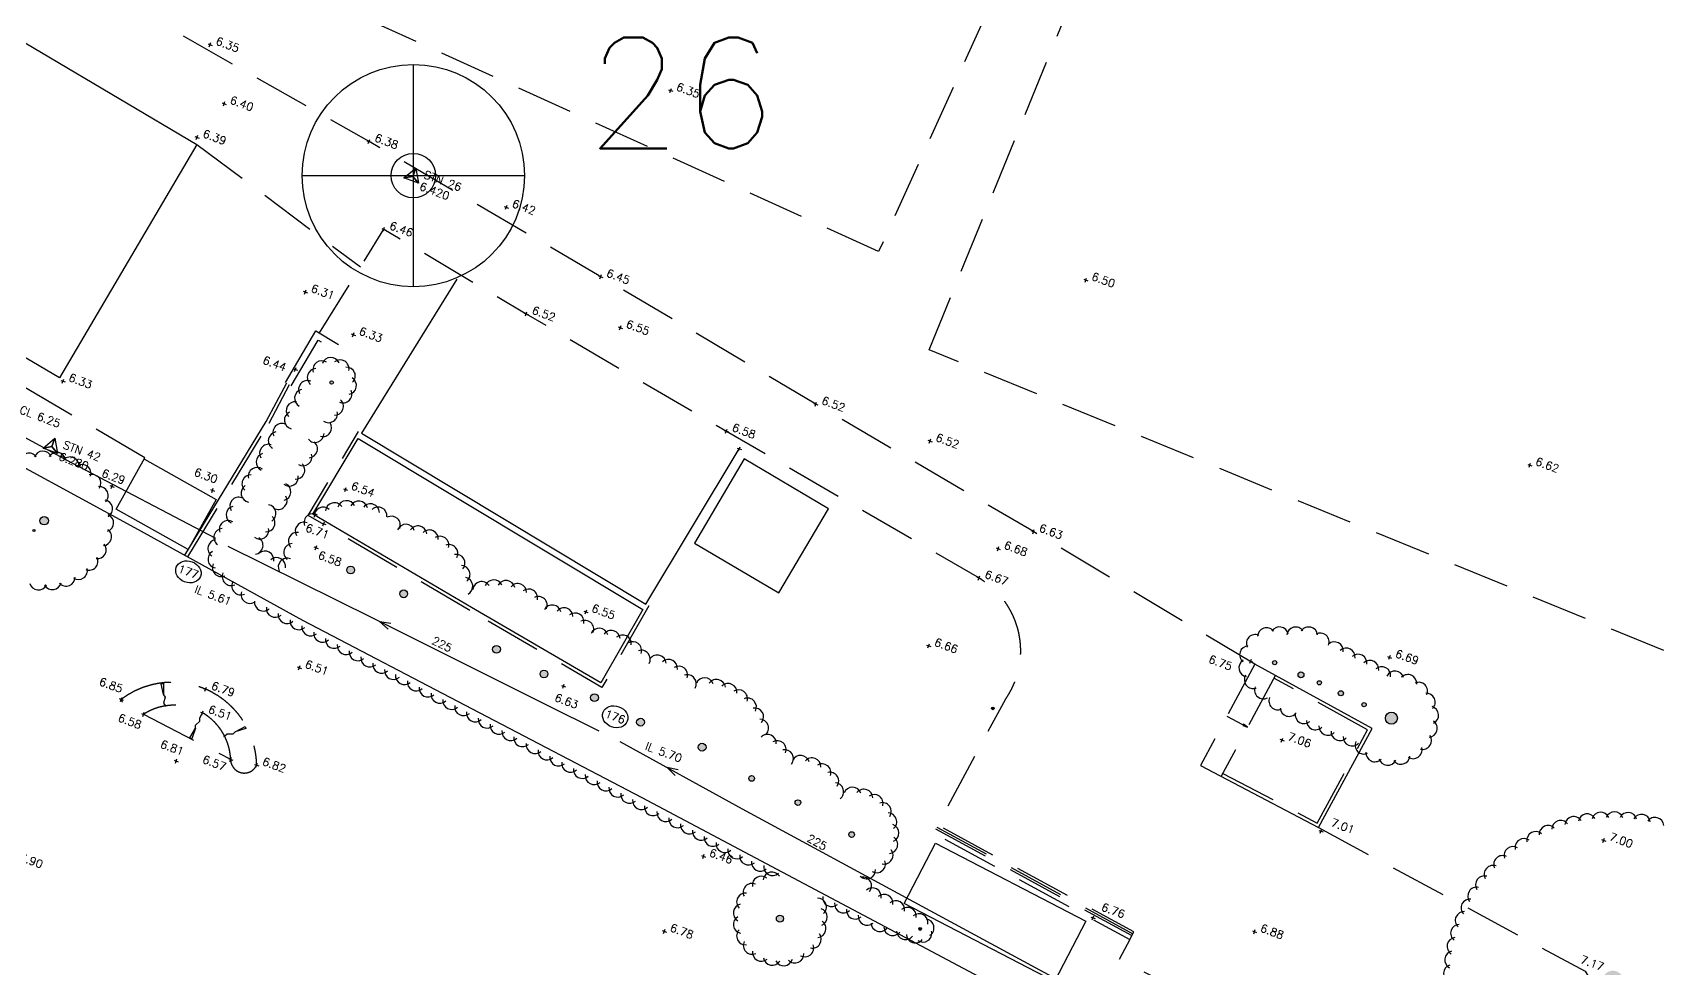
# Model space of a CAD drawing. Header units: millimetres. Extents: x 521005098 to 521837086, y 174609906 to 175681253.
# Drawn here: x 521148302 to 521221462, y 174876018 to 174918141 of the extents above; entities that cross this region are included whole.
import ezdxf
from ezdxf.enums import TextEntityAlignment as Align

# ---------------------------------------------------------------- set-up
doc = ezdxf.new("R2010")
doc.units = ezdxf.units.MM
doc.header["$LTSCALE"] = 200
doc.linetypes.add('layout$0$survey$0$DASHED', pattern=[19.05, 12.7, -6.35])
for name, color, linetype in [('layout$0$ED-STORM', 3, 'Continuous'), ('layout$0$survey$0$BOUNDARY', 8, 'Continuous'), ('layout$0$survey$0$BUILDING', 8, 'Continuous'), ('layout$0$survey$0$CONTROL', 8, 'Continuous'), ('layout$0$survey$0$DETAIL', 8, 'Continuous'), ('layout$0$survey$0$LEVEL', 8, 'Continuous'), ('layout$0$survey$0$ROAD', 8, 'Continuous'), ('layout$0$survey$0$SERVICE', 8, 'Continuous'), ('layout$0$survey$0$SPORTS_PITCH', 8, 'layout$0$survey$0$DASHED'), ('layout$0$survey$0$STAIRS', 8, 'Continuous'), ('layout$0$survey$0$VEGETATION', 8, 'Continuous')]:
    doc.layers.add(name, color=color, linetype=linetype)
doc.styles.add('layout$0$ROMANS', font='Romans.shx')
doc.styles.add('layout$0$survey$0$ROMANS', font='Romans.shx')

# ---------------------------------------------------------------- blocks, each defined once
blk = doc.blocks.new('layout$0$S')
at = {"layer": 'layout$0$ED-STORM'}
blk.add_lwpolyline([(-0.5, 0.15), (0.001, 0), (-0.5, -0.151)], dxfattribs=at)
blk = doc.blocks.new('layout')
at = {"layer": 'layout$0$survey$0$SERVICE', "linetype": 'Continuous'}
h = blk.add_hatch(color=256, dxfattribs=at)
edge = h.paths.add_edge_path()
edge.add_arc((521191509.9, 174887726), 60, 0, 360)
at = {"layer": 'layout$0$survey$0$VEGETATION', "linetype": 'Continuous'}
h = blk.add_hatch(color=256, dxfattribs=at)
edge = h.paths.add_edge_path()
edge.add_arc((521148824.6, 174896171.5), 191, 0, 360)
edge = h.paths.add_edge_path()
edge.add_arc((521148365.8, 174895725.8), 47.7, 0, 360)
edge = h.paths.add_edge_path()
edge.add_arc((521161759.2, 174902389), 79.6, 0, 360)
h = blk.add_hatch(color=256, dxfattribs=at)
edge = h.paths.add_edge_path()
edge.add_arc((521165003.1, 174892880.9), 175.1, 0, 360)
edge = h.paths.add_edge_path()
edge.add_arc((521162618.9, 174893948.8), 175.1, 0, 360)
edge = h.paths.add_edge_path()
edge.add_arc((521178430.7, 174885976.9), 175.1, 0, 360)
edge = h.paths.add_edge_path()
edge.add_arc((521175659, 174887101.9), 175.1, 0, 360)
edge = h.paths.add_edge_path()
edge.add_arc((521173585.9, 174888207.3), 175.1, 0, 360)
edge = h.paths.add_edge_path()
edge.add_arc((521171315.7, 174889272), 175.1, 0, 360)
edge = h.paths.add_edge_path()
edge.add_arc((521169177.4, 174890382.3), 175.1, 0, 360)
edge = h.paths.add_edge_path()
edge.add_arc((521182741.7, 174883481.9), 127.3, 0, 360)
edge = h.paths.add_edge_path()
edge.add_arc((521180658.6, 174884572.7), 127.3, 0, 360)
edge = h.paths.add_edge_path()
edge.add_arc((521185158.5, 174882044.2), 127.3, 0, 360)
edge = h.paths.add_edge_path()
edge.add_arc((521181930.5, 174878260.9), 159.2, 0, 360)
edge = h.paths.add_edge_path()
edge.add_arc((521205375.9, 174889234.2), 133.7, 0, 360)
edge = h.paths.add_edge_path()
edge.add_arc((521204192.9, 174889780.6), 95.5, 0, 360)
edge = h.paths.add_edge_path()
edge.add_arc((521207171, 174888406.2), 114.6, 0, 360)
edge = h.paths.add_edge_path()
edge.add_arc((521206203.1, 174888874.6), 95.5, 0, 360)
edge = h.paths.add_edge_path()
edge.add_arc((521208215.3, 174887889.2), 95.5, 0, 360)
edge = h.paths.add_edge_path()
edge.add_arc((521209442.3, 174887283.4), 270.6, 0, 360)
edge = h.paths.add_edge_path()
edge.add_arc((521219409.4, 174875439.7), 477.5, 0, 360)
edge = h.paths.add_edge_path()
edge.add_arc((521219958.8, 174867246.7), 477.5, 0, 360)
edge = h.paths.add_edge_path()
edge.add_arc((521211561.3, 174872322.9), 127.3, 0, 360)
edge = h.paths.add_edge_path()
edge.add_arc((521227662.7, 174880278.9), 95.5, 0, 360)
edge = h.paths.add_edge_path()
edge.add_arc((521227504, 174872905.4), 111.4, 0, 360)
edge = h.paths.add_edge_path()
edge.add_arc((521236587.5, 174874502.7), 445.6, 0, 360)
edge = h.paths.add_edge_path()
edge.add_arc((521242126.1, 174875783.2), 445.6, 0, 360)
edge = h.paths.add_edge_path()
edge.add_arc((521234148.6, 174869442.9), 127.3, 0, 360)
edge = h.paths.add_edge_path()
edge.add_arc((521230113, 174863101), 159.2, 0, 360)
edge = h.paths.add_edge_path()
edge.add_arc((521194955.6, 174847908.9), 445.6, 0, 360)
edge = h.paths.add_edge_path()
edge.add_arc((521192158.4, 174854441.8), 111.4, 0, 360)
edge = h.paths.add_edge_path()
edge.add_arc((521195832.4, 174862954.8), 477.5, 0, 360)
edge = h.paths.add_edge_path()
edge.add_arc((521197701.4, 174864962.3), 191, 0, 360)
edge = h.paths.add_edge_path()
edge.add_arc((521198529.3, 174866549.1), 191, 0, 360)
edge = h.paths.add_edge_path()
edge.add_arc((521196157.7, 174870358.3), 206.9, 0, 360)
edge = h.paths.add_edge_path()
edge.add_arc((521195099.7, 174860109.1), 111.4, 0, 360)
edge = h.paths.add_edge_path()
edge.add_arc((521203165.2, 174873011.2), 95.5, 0, 360)
h = blk.add_hatch(color=256, dxfattribs=at)
edge = h.paths.add_edge_path()
edge.add_arc((521188240.1, 174877796.5), 63.7, 0, 360)
at = {"layer": 'layout$0$ED-STORM'}
for points in [[(521114729.6, 174917951.2), (521117648.7, 174916347.7), (521123403.9, 174913237.1), (521130589.9, 174909327.4), (521139244.1, 174904675.1), (521145539.4, 174901225.4), (521150077.1, 174898773.9), (521156541.9, 174895385.3)], [(521157095.6, 174895024.9), (521163603.4, 174891793.8), (521171392.8, 174887901.2), (521173778.7, 174886719.7)], [(521174722.9, 174886239.6), (521180234.9, 174883199.9), (521188319.3, 174878821.7), (521196000.9, 174874671.3), (521204633.1, 174870032.6)]]:
    blk.add_lwpolyline(points, dxfattribs=at)
for centre in [(521155314.7, 174893869.5), (521174518.8, 174887345.9)]:
    blk.add_ellipse(centre, major_axis=(546.6, -203.5), ratio=0.8266745, dxfattribs=at)
at = {"layer": 'layout$0$survey$0$BOUNDARY', "linetype": 'Continuous', "flags": 128}
blk.add_lwpolyline([(521124156.5, 174933472.2), (521124956.5, 174933755.2), (521121730.4, 174924847.7), (521118153.7, 174914604.6), (521124759.5, 174911007.3), (521130060.1, 174908288.4), (521152886.3, 174895868.3), (521160446, 174891701.3), (521175713, 174883706.2), (521185685.6, 174878410.3), (521201036.6, 174870253.2), (521195386.6, 174855903.6), (521185248.1, 174829238.6), (521181509.6, 174819439.5), (521179455, 174813011.1), (521176918.4, 174779063.7), (521175353.2, 174768777.5), (521174667.1, 174765727.1), (521173143.5, 174759690.5), (521166025.5, 174753420.2), (521158802.1, 174747875.9), (521150155.4, 174745379.1), (521149872, 174750371.1)], dxfattribs=at)
at = {"layer": 'layout$0$survey$0$BUILDING', "linetype": 'Continuous', "flags": 128}
blk.add_lwpolyline([(521137921.3, 174909965.7), (521137686.9, 174909567.5), (521127173.6, 174915754), (521133355.1, 174926267.2), (521143874.6, 174920073.1), (521141511.3, 174916056.8), (521142828.4, 174915291.1), (521145191.7, 174919307.3), (521155701.8, 174913107.2), (521149515.5, 174902598.8), (521139001.5, 174908796.4), (521139234.8, 174909192.8)], close=True, dxfattribs=at)
for points in [[(521153347.7, 174898934.3), (521156564.9, 174897129.9), (521155299.4, 174894873.6), (521152073, 174896683.1), (521153360.8, 174899000.3)], [(521187518.3, 174878937.9), (521188927, 174881656.5), (521195696.6, 174878148.6), (521194287.9, 174875430.1), (521187515.9, 174878939.2)]]:
    blk.add_lwpolyline(points, dxfattribs=at)
at = {"layer": 'layout$0$survey$0$CONTROL', "linetype": 'Continuous', "flags": 128}
for points in [[(521165437, 174906701), (521165437, 174916701)], [(521160437, 174911701), (521170437, 174911701)], [(521165409.8, 174911668.4), (521165549.3, 174912043.2), (521165664.6, 174911360.1), (521165409.8, 174911668.4), (521165015.3, 174911601.8), (521165549.3, 174912043.2), (521165409.8, 174911668.4), (521165664.6, 174911360.1), (521165015.3, 174911601.8), (521165409.8, 174911668.4)], [(521149173.1, 174899508.8), (521149312.7, 174899883.7), (521149427.9, 174899200.5), (521149173.1, 174899508.8), (521148778.7, 174899442.3), (521149312.7, 174899883.7), (521149173.1, 174899508.8), (521149427.9, 174899200.5), (521148778.7, 174899442.3), (521149173.1, 174899508.8)]]:
    blk.add_lwpolyline(points, dxfattribs=at)
at = {"layer": 'layout$0$survey$0$CONTROL', "linetype": 'Continuous'}
for radius in [5000, 1000]:
    blk.add_circle((521165437, 174911701), radius, dxfattribs=at)
at = {"layer": 'layout$0$survey$0$DETAIL', "linetype": 'Continuous', "flags": 128}
for points in [[(521167394.3, 174907046.5), (521163101.8, 174900106.5), (521175898.5, 174892413.7), (521180102.5, 174899406.8)], [(521208575.6, 174886815.4), (521203296.1, 174889709.7)], [(521206170.8, 174882359.6), (521208575.6, 174886815.4)], [(521200855.3, 174885156.9), (521206170.8, 174882359.6)]]:
    blk.add_lwpolyline(points, dxfattribs=at)
at = {"layer": 'layout$0$survey$0$DETAIL', "linetype": 'layout$0$survey$0$DASHED', "flags": 128}
for points in [[(521167977.4, 174892128.4), (521160704.5, 174896409.8), (521162973.2, 174900183.8)], [(521176028.6, 174892339.1), (521173925.6, 174888665), (521167978, 174892128)], [(521203296.1, 174889709.7), (521200855.3, 174885156.9)], [(521204227.5, 174889219.6), (521201786.7, 174884666.7)], [(521208373, 174886756), (521204154.9, 174889088.3)], [(521153296.6, 174887457.4), (521157215.8, 174885431.6)], [(521206109.2, 174882561.5), (521208373, 174886756)], [(521201856.5, 174884799.5), (521206109.2, 174882561.5)]]:
    blk.add_lwpolyline(points, dxfattribs=at)
at = {"layer": 'layout$0$survey$0$DETAIL', "linetype": 'Continuous', "flags": 128}
for points in [[(521175759.3, 174892170.6), (521173870.5, 174888870.7), (521168053.5, 174892257.6), (521160911, 174896462.3), (521162957.5, 174899866.5)], [(521178084.3, 174895164.3), (521181883.5, 174892918.7), (521184122.4, 174896706.6), (521180323.2, 174898952.1)]]:
    blk.add_lwpolyline(points, close=True, dxfattribs=at)
at = {"layer": 'layout$0$survey$0$DETAIL', "flags": 128}
for points in [[(521180008.8, 174899441.7), (521180196.2, 174899371.9)], [(521180067.6, 174899313.1), (521180137.4, 174899500.6)], [(521154202.2, 174888345.5), (521154203.2, 174888337.5), (521154268, 174888221.7), (521154199.2, 174887965.2), (521154264.1, 174887849.4), (521154269.6, 174887804.7)], [(521155630.1, 174886826.3), (521155633.4, 174886833.7), (521155638.4, 174886966.3), (521155830.8, 174887149.3), (521155835.9, 174887282), (521155951.5, 174887538)], [(521157423.6, 174886666.8), (521157416.1, 174886663.7), (521157321.7, 174886570.4), (521157056.1, 174886568.7), (521156961.6, 174886475.5), (521156892.1, 174886446.7)]]:
    blk.add_lwpolyline(points, dxfattribs=at)
at = {"layer": 'layout$0$survey$0$DETAIL', "linetype": 'layout$0$survey$0$DASHED', "flags": 128}
blk.add_lwpolyline([(521157215.8, 174885431.6, 0.8031971), (521158388, 174885169.2, 0.612707), (521152291.3, 174888126.4, 0.3508455), (521153296.6, 174887457.4)], format="xyb", dxfattribs=at)
at = {"layer": 'layout$0$survey$0$DETAIL', "flags": 128}
for points in [[(521154202.2, 174888345.5), (521154090.6, 174888835.5), (521154189.9, 174888847.9)], [(521155630.1, 174886826.3), (521155469.9, 174886350), (521155378.7, 174886391.2)], [(521157423.6, 174886666.8), (521157866.4, 174886904.3), (521157904.7, 174886811.9)]]:
    blk.add_lwpolyline(points, close=True, dxfattribs=at)
at = {"layer": 'layout$0$survey$0$DETAIL', "linetype": 'layout$0$survey$0$DASHED'}
blk.add_arc((521154677.7, 174885325.4), 2540.3, 2.394587, 122.936497, dxfattribs=at)
at = {"layer": 'layout$0$survey$0$LEVEL', "flags": 128}
for points in [[(521156198.6, 174917627.8), (521156386, 174917558)], [(521156257.4, 174917499.2), (521156327.2, 174917686.6)], [(521176919.5, 174915568.2), (521177106.9, 174915498.4)], [(521176978.3, 174915439.6), (521177048.1, 174915627)], [(521156832.7, 174914974.6), (521157020.2, 174914904.9)], [(521156891.6, 174914846), (521156961.4, 174915033.5)], [(521155612.5, 174913459.8), (521155800, 174913390)], [(521155671.4, 174913331.2), (521155741.2, 174913518.6)], [(521163348.9, 174913272), (521163536.3, 174913202.2)], [(521163407.7, 174913143.4), (521163477.5, 174913330.8)], [(521169529.1, 174910312.8), (521169716.5, 174910243.1)], [(521169587.9, 174910184.2), (521169657.7, 174910371.7)], [(521164015.7, 174909323), (521164203.1, 174909253.2)], [(521164074.5, 174909194.4), (521164144.3, 174909381.8)], [(521173773.8, 174907187.6), (521173961.3, 174907117.8)], [(521173832.7, 174907059), (521173902.5, 174907246.4)], [(521195661.6, 174906905.3), (521195731.4, 174907092.8)], [(521160480.5, 174906497.9), (521160667.9, 174906428.1)], [(521160539.3, 174906369.3), (521160609.1, 174906556.7)], [(521195602.8, 174907034), (521195790.2, 174906964.2)], [(521170422.6, 174905515.3), (521170610.1, 174905445.5)], [(521170481.5, 174905386.7), (521170551.2, 174905574.1)], [(521174657.9, 174904896), (521174845.3, 174904826.2)], [(521174716.7, 174904767.4), (521174786.5, 174904954.8)], [(521162640.6, 174904577.3), (521162828, 174904507.5)], [(521162699.4, 174904448.6), (521162769.2, 174904636.1)], [(521160034, 174903009.4), (521160221.4, 174902939.6)], [(521160092.8, 174902880.8), (521160162.6, 174903068.2)], [(521149579.6, 174902485.3), (521149767, 174902415.5)], [(521149638.4, 174902356.7), (521149708.2, 174902544.1)], [(521183456.1, 174901450.5), (521183643.5, 174901380.7)], [(521183514.9, 174901321.8), (521183584.7, 174901509.3)], [(521179427.9, 174900237.2), (521179615.4, 174900167.4)], [(521179486.7, 174900108.6), (521179556.5, 174900296)], [(521188587.7, 174899791), (521188775.1, 174899721.2)], [(521188646.5, 174899662.4), (521188716.3, 174899849.8)], [(521215577.3, 174898705.1), (521215764.7, 174898635.3)], [(521215636.1, 174898576.5), (521215705.9, 174898764)], [(521151785.1, 174897748.6), (521151972.5, 174897678.8)], [(521151843.9, 174897620), (521151913.7, 174897807.5)], [(521156305.1, 174897572.7), (521156492.6, 174897502.9)], [(521156364, 174897444.1), (521156433.8, 174897631.5)], [(521162289.1, 174897607.7), (521162476.5, 174897537.9)], [(521162347.9, 174897479.1), (521162417.7, 174897666.5)], [(521161372.2, 174895933.7), (521161442, 174896121.2)], [(521161313.4, 174896062.3), (521161500.8, 174895992.6)], [(521193244.9, 174895712.4), (521193432.3, 174895642.6)], [(521193303.7, 174895583.8), (521193373.5, 174895771.2)], [(521160963.9, 174894988.7), (521161151.4, 174894918.9)], [(521161022.8, 174894860.1), (521161092.6, 174895047.5)], [(521191660, 174894944.7), (521191847.4, 174894874.9)], [(521191718.8, 174894816.1), (521191788.6, 174895003.5)], [(521190796.6, 174893629.7), (521190984.1, 174893559.9)], [(521190855.5, 174893501.1), (521190925.3, 174893688.5)], [(521173108.2, 174892105), (521173295.6, 174892035.2)], [(521173167, 174891976.4), (521173236.8, 174892163.8)], [(521188527, 174890575.6), (521188714.4, 174890505.8)], [(521188585.8, 174890447), (521188655.6, 174890634.4)], [(521160212, 174889588.5), (521160399.4, 174889518.7)], [(521160270.8, 174889459.9), (521160340.6, 174889647.4)], [(521203014.3, 174889881.8), (521203201.7, 174889812)], [(521203073.1, 174889753.1), (521203142.9, 174889940.6)], [(521209268.9, 174890060.1), (521209456.3, 174889990.3)], [(521209327.7, 174889931.5), (521209397.5, 174890119)], [(521172159, 174888630.9), (521172228.8, 174888818.3)], [(521152197.6, 174888161.3), (521152385, 174888091.5)], [(521152256.4, 174888032.7), (521152326.2, 174888220.2)], [(521155997.2, 174888621.3), (521156184.7, 174888551.5)], [(521156056.1, 174888492.7), (521156125.9, 174888680.1)], [(521172100.2, 174888759.5), (521172287.6, 174888689.7)], [(521153202.8, 174887492.3), (521153390.3, 174887422.5)], [(521153261.7, 174887363.7), (521153331.5, 174887551.1)], [(521155858.6, 174887557.7), (521156046, 174887487.9)], [(521155917.4, 174887429.1), (521155987.2, 174887616.5)], [(521204427.1, 174886331.1), (521204614.5, 174886261.3)], [(521204485.9, 174886202.5), (521204555.7, 174886389.9)], [(521154673.7, 174885391), (521154861.2, 174885321.2)], [(521154732.6, 174885262.3), (521154802.3, 174885449.8)], [(521157122.1, 174885466.5), (521157309.5, 174885396.7)], [(521157180.9, 174885337.8), (521157250.7, 174885525.3)], [(521158294.3, 174885204.1), (521158481.7, 174885134.3)], [(521158353.1, 174885075.5), (521158422.9, 174885262.9)], [(521206186.9, 174882233.9), (521206374.4, 174882164.2)], [(521206245.7, 174882105.3), (521206315.5, 174882292.8)], [(521218901.1, 174881819.4), (521219088.5, 174881749.6)], [(521218959.9, 174881690.8), (521219029.7, 174881878.2)], [(521178400.2, 174881102.7), (521178587.6, 174881032.9)], [(521178459, 174880974.1), (521178528.8, 174881161.5)], [(521195923.4, 174878334.8), (521196110.8, 174878265)], [(521195982.2, 174878206.2), (521196052, 174878393.6)], [(521176635.9, 174877725), (521176823.3, 174877655.2)], [(521176694.7, 174877596.4), (521176764.5, 174877783.8)], [(521203192.2, 174877709.3), (521203379.7, 174877639.5)], [(521203251, 174877580.7), (521203320.8, 174877768.1)]]:
    blk.add_lwpolyline(points, dxfattribs=at)
at = {"layer": 'layout$0$survey$0$ROAD', "linetype": 'layout$0$survey$0$DASHED', "flags": 128}
for points in [[(521203296.1, 174889709.7), (521193338.6, 174895677.5), (521183549.8, 174901415.6), (521173867.6, 174907152.7), (521163442.6, 174913237.1), (521153906, 174918646.6), (521143706.7, 174924793.1), (521133707.3, 174930598), (521125640.7, 174935266.6)], [(521155701.8, 174913107.2), (521163054.1, 174907589.2)], [(521159946.8, 174902243.9), (521161152.8, 174904301.9), (521161907.8, 174903846.8)], [(521153360.8, 174899000.3), (521147106.8, 174902661.7)], [(521158951.9, 174900564.4), (521159871.9, 174902299.6)], [(521155289.1, 174894543.9), (521158947.5, 174900556.7)], [(521206170.8, 174882359.6), (521218169.5, 174875889.9), (521219647.6, 174873271.2), (521229162.3, 174868501.4), (521243042.8, 174861787.2), (521267118.8, 174850218.3), (521287525.8, 174840357.1), (521292266.2, 174839165.4), (521293853.1, 174839388.9), (521306772.7, 174842487.6), (521314397.1, 174845885.8), (521324938.2, 174849927.4), (521332591.3, 174854106.6), (521335509.5, 174855967.5), (521339133.2, 174859487.9), (521346173.8, 174867774.8), (521347706.6, 174869907.2), (521349047.2, 174872604.9), (521351537.3, 174879385.2), (521353934.9, 174885896.7), (521355774, 174890722), (521359615.9, 174889286.5), (521378670.3, 174882192.4), (521383720.4, 174895854), (521385346.6, 174897599.1), (521385296.8, 174897793.5)], [(521197668.8, 174877320.5), (521197196.7, 174876421.4)], [(521203998.9, 174873005.1), (521197196.7, 174876421.4)]]:
    blk.add_lwpolyline(points, dxfattribs=at)
blk.add_lwpolyline([(521161208.7, 174904618.5), (521164109.4, 174909288.1), (521170516.4, 174905480.4), (521179521.6, 174900202.3), (521190890.4, 174893594.8, -0.4328276), (521192076.5, 174888139.6), (521189032.3, 174882472.4)], format="xyb", dxfattribs=at)
at = {"layer": 'layout$0$survey$0$ROAD', "linetype": 'Continuous', "flags": 128}
for points in [[(521159688, 174902395.6), (521161047.5, 174904715.6), (521162062.7, 174904103.7)], [(521158819.4, 174900634.6), (521159739.4, 174902369.9)], [(521155157.6, 174894616.3), (521158819.4, 174900634.6)]]:
    blk.add_lwpolyline(points, dxfattribs=at)
at = {"layer": 'layout$0$survey$0$ROAD', "linetype": 'layout$0$survey$0$DASHED', "flags": 128}
blk.add_lwpolyline([(521197668.8, 174877320.5), (521197859.9, 174877671.9), (521189032.3, 174882472.4), (521188841.2, 174882121)], close=True, dxfattribs=at)
at = {"layer": 'layout$0$survey$0$SERVICE', "linetype": 'layout$0$survey$0$DASHED', "flags": 128}
for points in [[(521188936.8, 174882296.7), (521197764.3, 174877496.2)], [(521188984.6, 174882384.6), (521197812.1, 174877584)]]:
    blk.add_lwpolyline(points, dxfattribs=at)
at = {"layer": 'layout$0$survey$0$SERVICE', "linetype": 'Continuous'}
blk.add_circle((521191509.9, 174887726), 60, dxfattribs=at)
at = {"layer": 'layout$0$survey$0$SPORTS_PITCH', "linetype": 'layout$0$survey$0$DASHED', "flags": 128}
for points in [[(521186373.9, 174908283.2), (521128707.3, 174934473), (521168664.2, 175022847.8), (521226317.3, 174996455.1), (521186373.9, 174908283.2)], [(521188646.8, 174903867.4), (521214423.9, 174967107.2), (521330007.7, 174919844.9), (521304044.8, 174856598.1)]]:
    blk.add_lwpolyline(points, close=True, dxfattribs=at)
at = {"layer": 'layout$0$survey$0$STAIRS', "flags": 128}
for points in [[(521202043, 174887372.2), (521202973.2, 174886881.2)], [(521202769.1, 174886965.9), (521202772.7, 174886954.4)], [(521202775.7, 174886978.4), (521202784.5, 174886950.1)], [(521202782.3, 174886990.9), (521202796.3, 174886945.8)], [(521202788.9, 174887003.4), (521202808.1, 174886941.5)], [(521202798.5, 174887006.4), (521202819.9, 174886937.2)], [(521202811.9, 174886996.7), (521202831.7, 174886932.9)], [(521202825.4, 174886987.1), (521202843.4, 174886928.6)], [(521202838.8, 174886977.5), (521202855.2, 174886924.3)], [(521202852.2, 174886967.9), (521202867, 174886920)], [(521202865.7, 174886958.2), (521202878.9, 174886915.7)], [(521202879.1, 174886948.6), (521202890.7, 174886911.4)], [(521202892.6, 174886939), (521202902.4, 174886907.1)], [(521202906, 174886929.4), (521202914.2, 174886902.8)], [(521202919.4, 174886919.7), (521202926, 174886898.5)], [(521202932.9, 174886910.1), (521202937.8, 174886894.1)], [(521202946.3, 174886900.5), (521202949.6, 174886889.8)]]:
    blk.add_lwpolyline(points, dxfattribs=at)
blk.add_lwpolyline([(521202973.2, 174886881.2), (521202792.7, 174887010.5), (521202764.6, 174886957.3)], close=True, dxfattribs=at)
at = {"layer": 'layout$0$survey$0$VEGETATION', "linetype": 'Continuous'}
for centre, radius in [((521161759.2, 174902389), 79.6), ((521148824.6, 174896171.5), 191), ((521148365.8, 174895725.8), 47.7), ((521162618.9, 174893948.8), 175.1), ((521165003.1, 174892880.9), 175.1), ((521169177.4, 174890382.3), 175.1), ((521204192.9, 174889780.6), 95.5), ((521171315.7, 174889272), 175.1), ((521205375.9, 174889234.2), 133.7), ((521206203.1, 174888874.6), 95.5), ((521173585.9, 174888207.3), 175.1), ((521207171, 174888406.2), 114.6), ((521208215.3, 174887889.2), 95.5), ((521209442.3, 174887283.4), 270.6), ((521175659, 174887101.9), 175.1), ((521178430.7, 174885976.9), 175.1), ((521180658.6, 174884572.7), 127.3), ((521182741.7, 174883481.9), 127.3), ((521185158.5, 174882044.2), 127.3), ((521181930.5, 174878260.9), 159.2), ((521188240.1, 174877796.5), 63.7)]:
    blk.add_circle(centre, radius, dxfattribs=at)
for centre, start, end in [((521161724.5, 174903118.6), 23.082235, 162.353966), ((521162143.1, 174903010.3), 348.650862, 127.922593), ((521161066.2, 174902619.8), 91.944981, 231.216711), ((521161318.1, 174902971.1), 57.513608, 196.785339), ((521162427.2, 174902684.4), 314.21949, 93.49122), ((521160492, 174901681.7), 102.798195, 242.069925), ((521160673.2, 174902074.3), 68.366822, 207.638552), ((521162275.6, 174901872.4), 245.356744, 24.628474), ((521162477.1, 174902254.9), 279.788117, 59.059847), ((521160119.7, 174901124.5), 82.133925, 221.405656), ((521161896, 174901318.7), 268.934903, 48.206633), ((521159519.9, 174900146.4), 64.341651, 203.613381), ((521160037.1, 174900700.1), 116.565298, 255.837029), ((521161360.1, 174900358), 255.1678, 34.43953), ((521161626, 174900981), 234.50353, 13.77526), ((521159311.6, 174899767.6), 98.773024, 238.044754), ((521161017.5, 174900094.3), 220.736427, 0.008157), ((521148137.5, 174898814), 34.94109, 174.21282), ((521148765.4, 174898901.3), 21.607756, 160.879487), ((521149396.5, 174898841.4), 8.274423, 147.546153), ((521149996.8, 174898637.5), 354.94109, 134.21282), ((521158762.2, 174898805), 106.350029, 245.621759), ((521158918.8, 174899208), 71.918656, 211.190386), ((521160478.4, 174899046.5), 238.528701, 17.800432), ((521160724.1, 174899402.3), 272.960074, 52.231804), ((521150533.9, 174898300.7), 341.607756, 120.879487), ((521158407.1, 174898165.8), 52.747227, 192.018958), ((521160152.9, 174898445.4), 265.383069, 44.654799), ((521150978.9, 174897849.2), 328.274423, 107.546153), ((521151307.7, 174897307.2), 314.94109, 94.21282), ((521158081.9, 174897406.6), 121.609973, 260.881703), ((521158126.9, 174897836.6), 87.1786, 226.45033), ((521159862.5, 174898125.1), 230.951696, 10.223427), ((521159524.9, 174897475.1), 284.554498, 63.826228), ((521151502.6, 174896703.9), 301.607756, 80.879487), ((521157581.1, 174896828.3), 70.582141, 209.853871), ((521158859.9, 174896497.6), 301.150957, 80.422687), ((521159355.8, 174897077.1), 250.123125, 29.394855), ((521161890, 174896580.1), 35.847297, 175.119027), ((521162430.6, 174896672.7), 24.318223, 163.589953), ((521162978.8, 174896655.4), 12.78915, 152.06088), ((521163512.5, 174896528.9), 1.260076, 140.531806), ((521151553.2, 174896072), 288.274423, 67.546153), ((521157105.2, 174895777.9), 58.884151, 198.155881), ((521157415.2, 174896429), 105.013514, 244.285244), ((521158811.5, 174896068), 266.719584, 45.991315), ((521160525.1, 174895701.3), 70.434517, 209.706248), ((521160917.7, 174896084.4), 58.905444, 198.177174), ((521161378.8, 174896381.4), 47.37637, 186.648101), ((521163853.4, 174896384.2), 353.483211, 132.754942), ((521164451.6, 174895972.7), 338.201929, 117.473659), ((521151456.7, 174895445.4), 274.94109, 54.21282), ((521156861.8, 174895420.5), 93.315524, 232.587254), ((521158528.7, 174895741), 232.288211, 11.559942), ((521158274.7, 174895055.2), 278.417574, 57.689304), ((521160217.1, 174895247.5), 81.963591, 221.235321), ((521165101.7, 174895609.5), 18.295607, 157.567338), ((521165645.1, 174895534.8), 6.766534, 146.038264), ((521166162.5, 174895353), 355.23746, 134.509191), ((521166633.2, 174895071.4), 343.708387, 122.980117), ((521151218.3, 174894858), 261.607756, 40.879487), ((521156588.2, 174894916.7), 97.538284, 236.810014), ((521156597.1, 174894437.4), 120.484873, 259.756604), ((521158762.6, 174894402), 351.351089, 130.622819), ((521160006, 174894741.3), 93.492664, 232.764395), ((521167038.1, 174894701.4), 332.179313, 111.451043), ((521167360.9, 174894257.9), 320.65024, 99.92197), ((521150374.2, 174893923.4), 234.94109, 14.21282), ((521150850.9, 174894341.4), 248.274423, 27.546153), ((521156795.6, 174894053.3), 154.916246, 294.187976), ((521159288.2, 174894110.5), 351.351089, 130.622819), ((521159757.9, 174894084), 67.974385, 207.246116), ((521167588.5, 174893758.9), 309.121166, 88.392896), ((521148566.6, 174893453.4), 194.94109, 334.21282), ((521149200.4, 174893467.1), 208.274423, 347.546153), ((521149814, 174893626.7), 221.607756, 0.879487), ((521157236.6, 174893653.3), 155.836405, 295.108136), ((521157665, 174893231.9), 155.836405, 295.108136), ((521167711.8, 174893224.5), 297.592092, 76.863823), ((521168514.4, 174893030.9), 34.417016, 173.688746), ((521169057.2, 174893110), 22.887942, 162.159673), ((521169604.8, 174893079), 11.358869, 150.630599), ((521170135.2, 174892939.2), 359.829795, 139.101526), ((521158087.7, 174892841.7), 161.162308, 300.434038), ((521158689.5, 174892501.8), 172.647091, 311.918822), ((521170626.9, 174892696.2), 348.300722, 127.572452), ((521171060.1, 174892359.8), 336.771648, 116.043379), ((521159221.5, 174892222.3), 172.647091, 311.918822), ((521159753.5, 174891942.8), 172.647091, 311.918822), ((521160285.5, 174891663.3), 172.647091, 311.918822), ((521171684.9, 174891977.3), 12.593672, 151.865403), ((521172218.1, 174891849), 1.064599, 140.336329), ((521172715, 174891616.6), 349.535525, 128.807256), ((521160817.4, 174891383.8), 172.647091, 311.918822), ((521161349.4, 174891104.3), 172.647091, 311.918822), ((521173155.3, 174891289.7), 338.006452, 117.278182), ((521173799.2, 174890929.4), 15.882443, 155.154174), ((521174339, 174890831.8), 4.35337, 143.6251), ((521174848.3, 174890628.3), 352.824296, 132.096027), ((521203317.6, 174890645.4), 65.71032, 204.982051), ((521203819.8, 174890953.1), 38.018013, 177.289743), ((521204407.4, 174890992.2), 10.325705, 149.597435), ((521205134.1, 174890985.4), 34.333647, 173.605377), ((521205723, 174890986.7), 6.641339, 145.913069), ((521206245.1, 174890714.1), 338.949031, 118.220762), ((521161881.4, 174890824.8), 172.647091, 311.918822), ((521162413.4, 174890545.3), 172.647091, 311.918822), ((521162945.4, 174890265.8), 172.647091, 311.918822), ((521175306.7, 174890327.2), 341.295223, 120.566953), ((521175695.7, 174889940.5), 329.766149, 109.03788), ((521203016, 174890139.6), 93.402628, 232.674359), ((521206880.2, 174890317.3), 352.709896, 131.981627), ((521207412.5, 174890038.4), 352.709896, 131.981627), ((521163477.4, 174889986.3), 172.647091, 311.918822), ((521164009.4, 174889706.8), 172.647091, 311.918822), ((521176412.7, 174889726.3), 4.340616, 143.612346), ((521176922, 174889522.7), 352.811542, 132.083273), ((521177380.3, 174889221.4), 341.282469, 120.554199), ((521202984, 174889551.5), 121.094936, 260.366666), ((521207944.8, 174889759.5), 352.709896, 131.981627), ((521208477.1, 174889480.5), 352.709896, 131.981627), ((521209009.4, 174889201.6), 352.709896, 131.981627), ((521164541.3, 174889427.3), 172.647091, 311.918822), ((521165033.7, 174889193.4), 172.647091, 311.918822), ((521165565.7, 174888913.9), 172.647091, 311.918822), ((521177769.2, 174888834.6), 329.753395, 109.025126), ((521178541.7, 174888705.1), 18.034057, 157.305787), ((521179084.8, 174888627.8), 6.504983, 145.776714), ((521179601.4, 174888443.6), 354.97591, 134.24764), ((521203228.9, 174889016), 148.787244, 288.058974), ((521209605.8, 174889006.1), 14.94109, 154.21282), ((521210185.1, 174888846.2), 354.94109, 134.21282), ((521210674.8, 174888497.9), 334.94109, 114.21282), ((521166097.7, 174888634.4), 172.647091, 311.918822), ((521166629.7, 174888354.9), 172.647091, 311.918822), ((521167161.6, 174888075.4), 172.647091, 311.918822), ((521180070.8, 174888159.9), 343.446836, 122.718567), ((521180474, 174887788), 331.917763, 111.189493), ((521203684, 174888548.6), 158.411185, 297.682915), ((521204331, 174888059), 156.378567, 295.650297), ((521211015.9, 174888003.1), 314.94109, 94.21282), ((521167693.6, 174887795.9), 172.647091, 311.918822), ((521168225.6, 174887516.4), 172.647091, 311.918822), ((521180794.7, 174887343.1), 320.388689, 99.66042), ((521204840.3, 174887763.3), 184.070875, 323.342605), ((521205515.1, 174887438.4), 170.31001, 309.58174), ((521211167.1, 174887421.5), 294.94109, 74.21282), ((521168757.6, 174887236.9), 172.647091, 311.918822), ((521169289.6, 174886957.4), 172.647091, 311.918822), ((521169821.6, 174886677.9), 172.647091, 311.918822), ((521181020.1, 174886843.1), 308.859616, 88.131346), ((521206027.4, 174887158.5), 176.646601, 315.918332), ((521206577.6, 174886916.8), 176.646601, 315.918332), ((521207127.8, 174886675.1), 176.646601, 315.918332), ((521211110.3, 174886823.2), 274.94109, 54.21282), ((521170353.6, 174886398.4), 172.647091, 311.918822), ((521170912.3, 174886087.5), 172.647091, 311.918822), ((521171444.3, 174885808), 172.647091, 311.918822), ((521181369.8, 174886150.2), 356.09409, 135.36582), ((521181806.6, 174885867.5), 338.80048, 118.07221), ((521182139.6, 174885467.7), 321.506869, 100.7786), ((521207678, 174886433.4), 176.646601, 315.918332), ((521208209.7, 174886068.9), 154.94109, 294.21282), ((521210424.3, 174885858.6), 234.94109, 14.21282), ((521210852.3, 174886280.4), 254.94109, 34.21282), ((521171976.3, 174885528.5), 172.647091, 311.918822), ((521172508.3, 174885249), 172.647091, 311.918822), ((521182866.6, 174885207.8), 16.223447, 155.495178), ((521183374, 174885092.6), 358.929837, 138.201567), ((521183824.2, 174884831.8), 341.636227, 120.907957), ((521208699.4, 174885720.6), 174.94109, 314.21282), ((521209278.7, 174885560.7), 194.94109, 334.21282), ((521209877.8, 174885608.7), 214.94109, 354.21282), ((521173040.3, 174884969.5), 172.647091, 311.918822), ((521173572.3, 174884690), 172.647091, 311.918822), ((521174104.3, 174884410.5), 172.647091, 311.918822), ((521184176.6, 174884449), 324.342616, 103.614347), ((521174636.2, 174884131), 172.647091, 311.918822), ((521175168.2, 174883851.5), 172.647091, 311.918822), ((521184399.2, 174883978.7), 307.049006, 86.320736), ((521185196.8, 174883774.1), 19.097136, 158.368866), ((521185709.3, 174883684.6), 1.803525, 141.075256), ((521186172, 174883446.7), 344.509915, 123.781645), ((521175700.2, 174883572), 172.647091, 311.918822), ((521176232.2, 174883292.5), 172.647091, 311.918822), ((521176794.4, 174883031.7), 172.647091, 311.918822), ((521186543.1, 174883082), 327.216305, 106.488035), ((521186789.1, 174882623.4), 309.922694, 89.194425), ((521218252.4, 174882576.9), 29.572502, 168.844233), ((521218863, 174882649.4), 24.697915, 163.969645), ((521219477.7, 174882669.8), 19.823327, 159.095058), ((521220091.8, 174882637.8), 14.94874, 154.220471), ((521220701, 174882553.8), 10.074153, 149.345883), ((521177326.4, 174882752.2), 172.647091, 311.918822), ((521177858.4, 174882472.7), 172.647091, 311.918822), ((521178390.4, 174882193.2), 172.647091, 311.918822), ((521186887.5, 174882112.5), 292.629084, 71.900814), ((521216487.9, 174882053.6), 44.196264, 183.467995), ((521217060.5, 174882277.9), 39.321677, 178.593407), ((521217650.1, 174882452.8), 34.44709, 173.71882), ((521221300.8, 174882418.3), 5.199565, 144.471296), ((521178922.4, 174881913.7), 172.647091, 311.918822), ((521179454.4, 174881634.2), 172.647091, 311.918822), ((521186829.7, 174881595.5), 275.335474, 54.607204), ((521214912.7, 174881101.7), 58.820026, 198.091757), ((521215410.1, 174881463.4), 53.945439, 193.217169), ((521215936.5, 174881781.4), 49.070852, 188.342582), ((521179986.4, 174881354.7), 172.647091, 311.918822), ((521180518.3, 174881075.2), 172.647091, 311.918822), ((521181050.3, 174880795.7), 172.647091, 311.918822), ((521186279.6, 174880726.1), 240.748253, 20.019984), ((521186620.8, 174881118.9), 258.041863, 37.313594), ((521214447.9, 174880699.1), 63.694614, 202.966344), ((521181086.8, 174879768.8), 50.069863, 189.341593), ((521181572.3, 174879955.8), 32.776253, 172.047983), ((521181597.6, 174880598.2), 172.647091, 311.918822), ((521185837.1, 174880452.4), 223.454643, 2.726373), ((521185656.9, 174879738.3), 319.268772, 98.540503), ((521213628.9, 174879783), 73.443788, 212.715519), ((521214018.9, 174880258.5), 68.569201, 207.840931), ((521180385.1, 174879016.4), 84.657083, 223.928814), ((521180678.8, 174879446), 67.363473, 206.635204), ((521186090.1, 174879246), 351.351089, 130.622819), ((521186615.6, 174878954.5), 351.351089, 130.622819), ((521213280.8, 174879276.1), 78.318376, 217.590106), ((521180232.5, 174878519), 101.950694, 241.222424), ((521183627.7, 174878782.1), 312.473097, 91.744827), ((521183659.6, 174878329.3), 292.629084, 71.900814), ((521184257.5, 174879200.7), 172.647091, 311.918822), ((521184789.5, 174878921.2), 172.647091, 311.918822), ((521185321.5, 174878641.7), 172.647091, 311.918822), ((521187141.2, 174878663.1), 351.351089, 130.622819), ((521187666.7, 174878371.6), 351.351089, 130.622819), ((521212719.6, 174878182.9), 88.06755, 227.339281), ((521212976.9, 174878741.5), 83.192963, 222.464693), ((521180234.6, 174877998.7), 119.244304, 258.516034), ((521183601.8, 174877812.2), 275.335474, 54.607204), ((521185853.5, 174878362.2), 172.647091, 311.918822), ((521186431.5, 174878082), 182.76634, 322.038071), ((521187004.4, 174877900.3), 182.76634, 322.038071), ((521188192.2, 174878080.1), 351.351089, 130.622819), ((521188464.8, 174877847.2), 303.078565, 82.350296), ((521212510.7, 174877604.5), 92.942138, 232.213868), ((521180383.6, 174877485.5), 136.986591, 276.258322), ((521180684, 174877060.7), 154.280202, 293.551932), ((521183051.7, 174876942.9), 240.748253, 20.019984), ((521183392.8, 174877335.7), 258.041863, 37.313594), ((521187577.2, 174877718.6), 182.76634, 322.038071), ((521188022.9, 174877566.2), 182.76634, 322.038071), ((521188368.4, 174877605.2), 234.21582, 13.48755), ((521212351.7, 174877010.5), 97.816725, 237.088456), ((521181097.2, 174876744.4), 171.573812, 310.845542), ((521181585.7, 174876565.3), 188.867422, 328.139153), ((521182105.3, 174876539.4), 206.161033, 345.432763), ((521182609.2, 174876669.2), 223.454643, 2.726373), ((521212243.8, 174876405.1), 102.691313, 241.963043), ((521212187.6, 174875792.7), 107.5659, 246.83763)]:
    blk.add_arc(centre, 400, start, end, dxfattribs=at)
at = {"layer": 'layout$0$ED-STORM', "linetype": 'Continuous', "yscale": 1000, "zscale": 1000}
for p, xscale, rotation in [((521163915.3, 174891638), 999.9999999720219, 154.0565903339428), ((521176840, 174885071.7), 999.9999999788346, 152.1809093994763)]:
    blk.add_blockref('layout$0$S', p, dxfattribs=dict(at, xscale=xscale, rotation=rotation))
at = {"layer": 'layout$0$ED-STORM', "style": 'layout$0$ROMANS'}
for s, p in [('177', (521155314.7, 174893869.5)), ('176', (521174518.8, 174887345.9))]:
    blk.add_text(s, height=360, rotation=339.576964, dxfattribs=at).set_placement(p, align=Align.MIDDLE_CENTER)
at = {"layer": 'layout$0$ED-STORM', "linetype": 'Continuous', "style": 'layout$0$ROMANS'}
for s, rotation, p in [('IL 5.61', 339.576964, (521155521.9, 174892840.7)), ('225', 333.158676, (521166186.6, 174890560)), ('IL 5.70', 339.576964, (521175799.3, 174885781.4)), ('225', 331.282996, (521183059.3, 174881669))]:
    blk.add_text(s, height=360, rotation=rotation, dxfattribs=at).set_placement(p, align=Align.BOTTOM_LEFT)
at = {"layer": 'layout$0$survey$0$CONTROL', "linetype": 'Continuous', "style": 'layout$0$survey$0$ROMANS'}
blk.add_text('26', height=5000, rotation=360, dxfattribs=at).set_placement((521173197, 174912922))
at = {"layer": 'layout$0$survey$0$CONTROL', "style": 'layout$0$survey$0$ROMANS'}
for s, p in [('STN 26', (521165875.7, 174911601.6)), ('6.420', (521165680.3, 174911076.8)), ('6.280', (521149443.7, 174898917.2)), ('STN 42', (521149639.1, 174899442))]:
    blk.add_text(s, height=360, rotation=339.576964, dxfattribs=at).set_placement(p)
at = {"layer": 'layout$0$survey$0$LEVEL', "style": 'layout$0$survey$0$ROMANS'}
for s, p in [('6.35', (521156514.6, 174917616.8)), ('6.40', (521157148.8, 174914963.7)), ('6.35', (521177235.5, 174915557.2)), ('6.39', (521155928.6, 174913448.8)), ('6.38', (521163664.9, 174913261)), ('6.42', (521169845.1, 174910301.9)), ('6.46', (521164331.8, 174909312)), ('6.45', (521174089.9, 174907176.6)), ('6.50', (521195918.8, 174907023)), ('6.31', (521160796.6, 174906486.9)), ('6.52', (521170738.7, 174905504.3)), ('6.55', (521174973.9, 174904885)), ('6.33', (521162956.6, 174904566.3)), ('6.44', (521158626.7, 174903257.7)), ('6.33', (521149895.6, 174902474.3)), ('CL 6.25', (521147684.6, 174901020.2)), ('6.52', (521183772.1, 174901439.5)), ('6.58', (521179744, 174900226.2)), ('6.52', (521188903.7, 174899780)), ('6.29', (521151378.5, 174898170.3)), ('6.30', (521155539.8, 174898218.7)), ('6.62', (521215893.3, 174898694.2)), ('6.54', (521162605.1, 174897596.7)), ('6.71', (521160552.1, 174895714.3)), ('6.63', (521193560.9, 174895701.4)), ('6.58', (521161118.4, 174894482.3)), ('6.68', (521191976, 174894933.7)), ('6.67', (521191112.7, 174893618.7)), ('6.55', (521173424.2, 174892094.1)), ('6.66', (521188843, 174890564.6)), ('6.69', (521209584.9, 174890049.2)), ('6.51', (521160528, 174889577.6)), ('6.75', (521201185.6, 174889799.4)), ('6.85', (521151267.2, 174888789.7)), ('6.79', (521156313.3, 174888610.3)), ('6.63', (521171763, 174888071.7)), ('6.58', (521152114.6, 174887163.1)), ('6.51', (521156174.6, 174887546.7)), ('7.06', (521204743.1, 174886320.1)), ('6.81', (521154019.1, 174885975.1)), ('6.57', (521155914.2, 174885286.9)), ('6.82', (521158610.4, 174885193.1)), ('7.01', (521206687, 174882444.4)), ('7.00', (521219217.1, 174881808.4)), ('6.90', (521147675.1, 174880890.8)), ('6.46', (521178716.2, 174881091.7)), ('6.76', (521196358.5, 174878643.6)), ('6.78', (521176952, 174877714)), ('6.88', (521203508.3, 174877698.4)), ('7.17', (521217908.8, 174876279.3))]:
    blk.add_text(s, height=360, rotation=339.576964, dxfattribs=at).set_placement(p)

msp = doc.modelspace()

# ---------------------------------------------------------------- block references
msp.add_blockref('layout', (0, 0))

doc.saveas('drawing.dxf')
